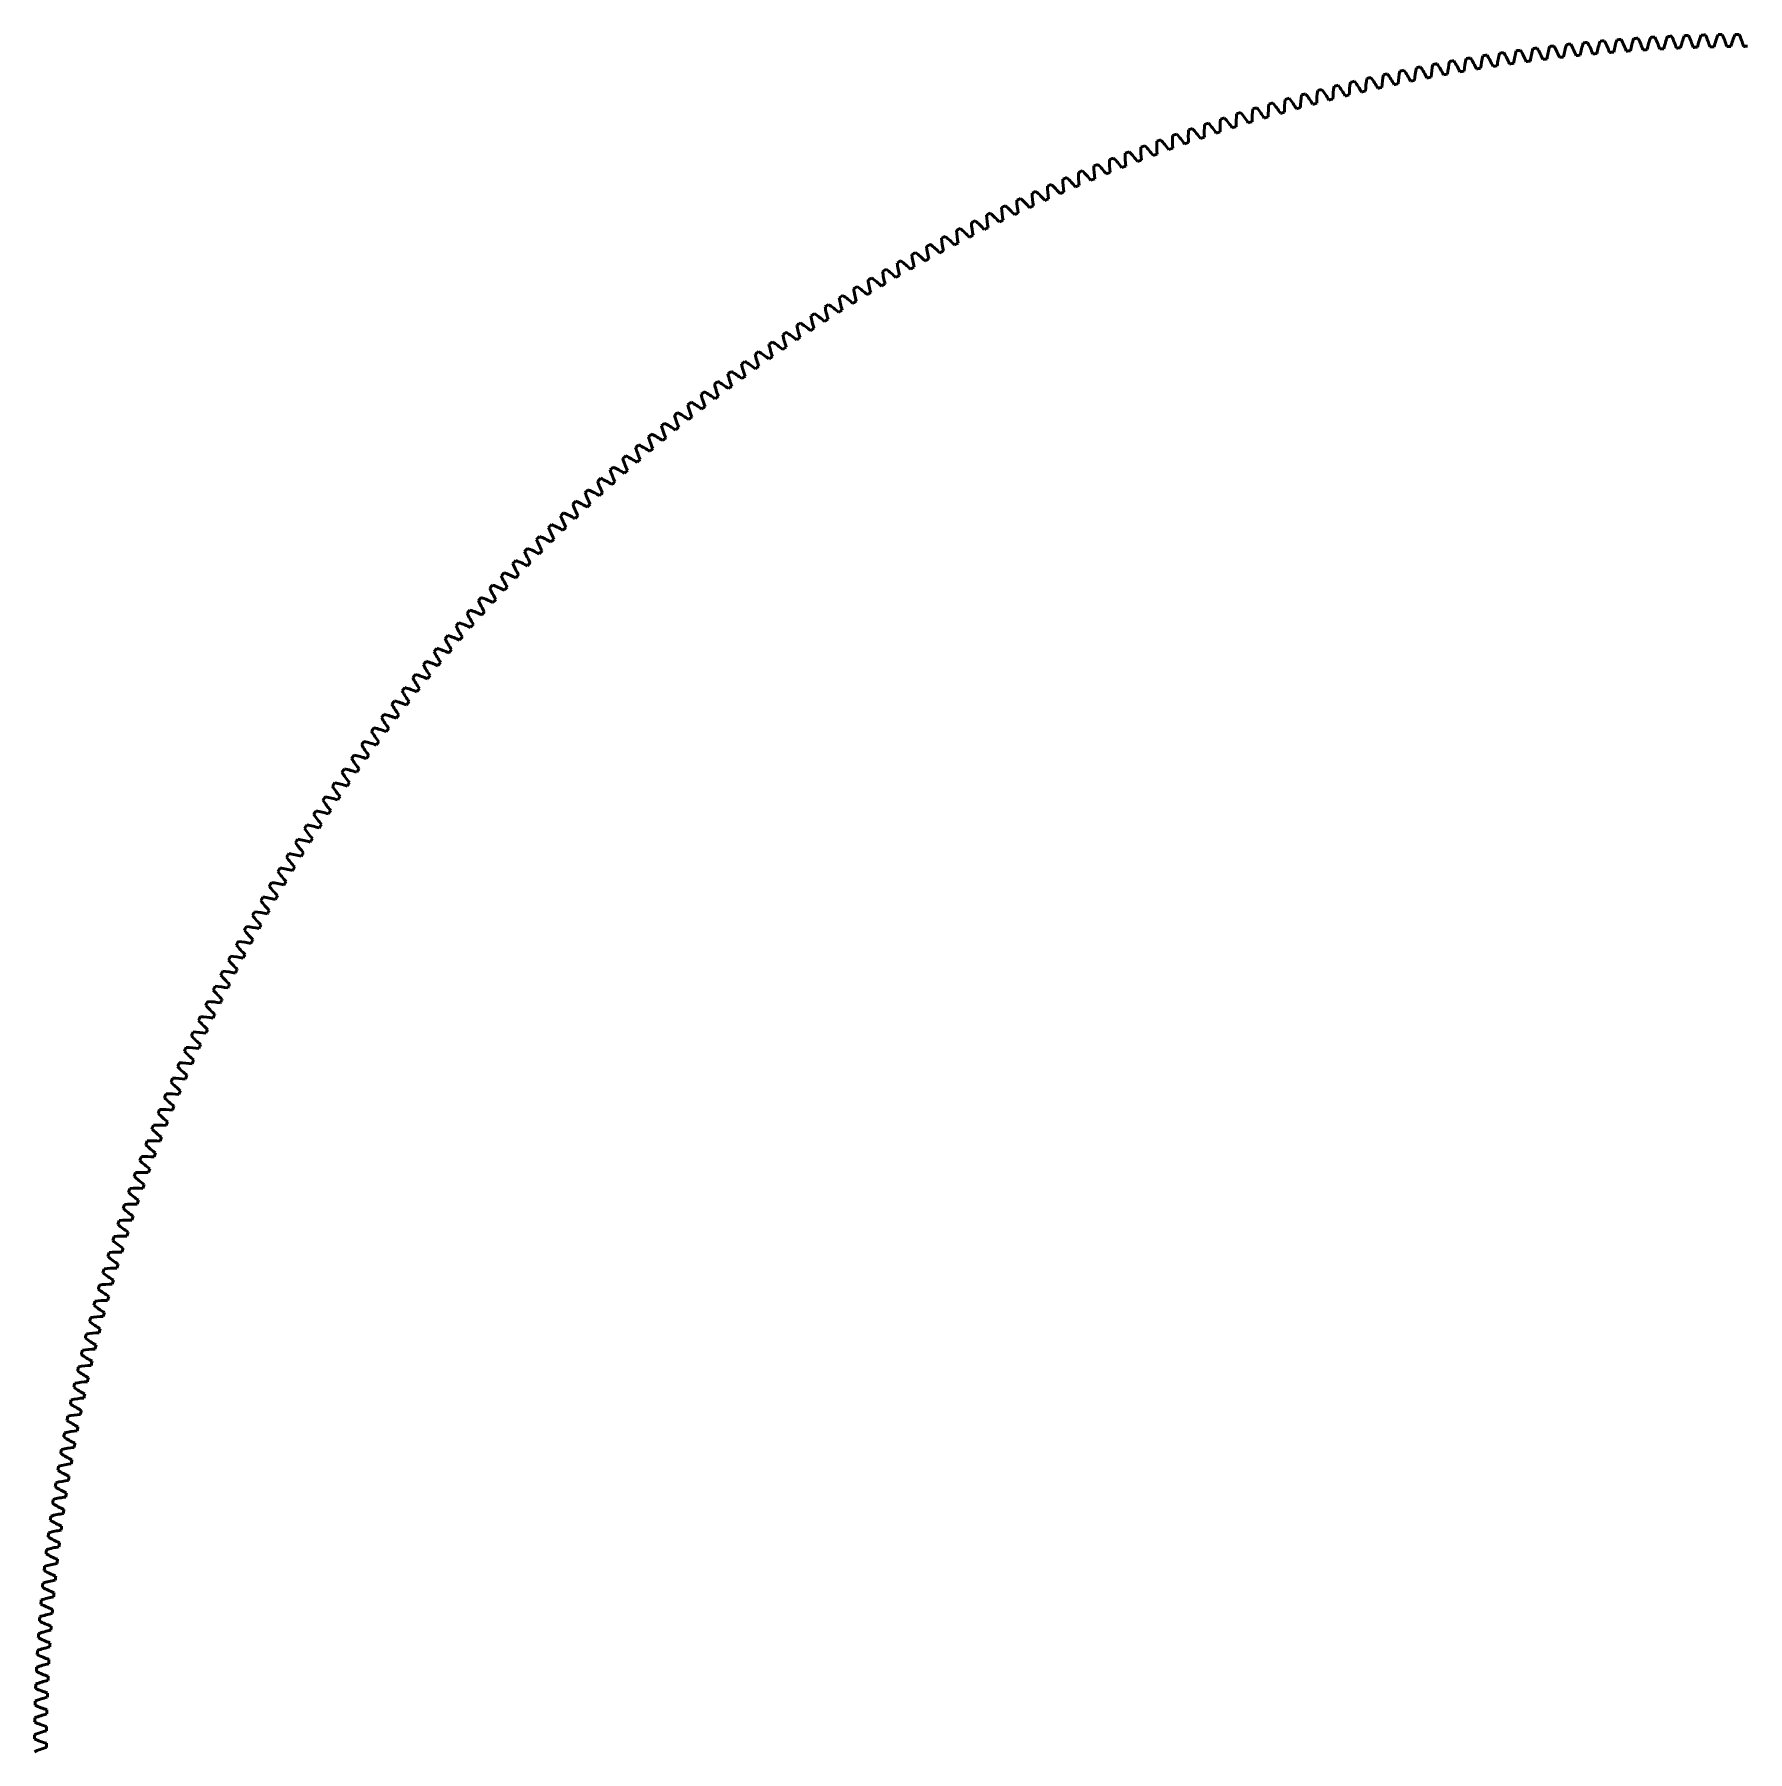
# Model space of a CAD drawing. Header units: millimetres. Extents: x -752 to 855, y 35 to 1642.
# Drawn here: x -752 to 48, y 839 to 1641 of the extents above; entities that cross this region are included whole.
import ezdxf

# ---------------------------------------------------------------- set-up
doc = ezdxf.new("R2010")
doc.units = ezdxf.units.MM
doc.header["$LTSCALE"] = 0.2
doc.layers.add('Visible (ISO)', color=7, linetype='Continuous', lineweight=50)

msp = doc.modelspace()

# ---------------------------------------------------------------- linework, layer by layer
at = {"layer": 'Visible (ISO)'}
for centre, radius, start, end in [((10.86, 1625.05), 41.25, 162.35586, 170.63251), ((51.29, 838.04), 803.48, 95.55469, 95.69531), ((-62.61, 1617.81), 41.25, 20.61749, 28.89414), ((18.59, 1625.41), 41.25, 161.79336, 170.07001), ((51.29, 838.04), 803.48, 94.99219, 95.13281), ((-54.95, 1618.89), 41.25, 20.05499, 28.33164), ((26.32, 1625.69), 41.25, 161.23086, 169.50751), ((51.29, 838.04), 803.48, 94.42969, 94.57031), ((-47.28, 1619.9), 41.25, 19.49249, 27.76914), ((34.06, 1625.9), 41.25, 160.66836, 168.94501), ((51.29, 838.04), 803.48, 93.86719, 94.00781), ((-39.59, 1620.83), 41.25, 18.92999, 27.20664), ((41.79, 1626.03), 41.25, 160.10586, 168.38251), ((51.29, 838.04), 803.48, 93.30469, 93.44531), ((-31.91, 1621.68), 41.25, 18.36749, 26.64414), ((49.53, 1626.09), 41.25, 159.54336, 167.82001), ((51.29, 838.04), 803.48, 92.74219, 92.88281), ((-24.21, 1622.46), 41.25, 17.80499, 26.08164), ((57.26, 1626.07), 41.25, 158.98086, 167.25751), ((51.29, 838.04), 803.48, 92.17969, 92.32031), ((-16.5, 1623.17), 41.25, 17.24249, 25.51914), ((65, 1625.97), 41.25, 158.41836, 166.69501), ((51.29, 838.04), 803.48, 91.61719, 91.75781), ((-8.79, 1623.79), 41.25, 16.67999, 24.95664), ((72.74, 1625.8), 41.25, 157.85586, 166.13251), ((51.29, 838.04), 803.48, 91.05469, 91.19531), ((-1.08, 1624.35), 41.25, 16.11749, 24.39414), ((80.47, 1625.55), 41.25, 157.29336, 165.57001), ((51.29, 838.04), 803.48, 90.49219, 90.63281), ((6.65, 1624.82), 41.25, 15.55499, 23.83164), ((51.29, 838.04), 803.48, 100.05469, 100.19531), ((-123.44, 1606.47), 41.25, 25.11749, 33.39414), ((-43.08, 1620.42), 41.25, 166.29336, 174.57001), ((51.29, 838.04), 803.48, 99.49219, 99.63281), ((-115.88, 1608.15), 41.25, 24.55499, 32.83164), ((-35.4, 1621.31), 41.25, 165.73086, 174.00751), ((51.29, 838.04), 803.48, 98.92969, 99.07031), ((-108.32, 1609.76), 41.25, 23.99249, 32.26914), ((-27.71, 1622.12), 41.25, 165.16836, 173.44501), ((51.29, 838.04), 803.48, 98.36719, 98.50781), ((-100.73, 1611.29), 41.25, 23.42999, 31.70664), ((-20, 1622.86), 41.25, 164.60586, 172.88251), ((51.29, 838.04), 803.48, 97.80469, 97.94531), ((-93.13, 1612.74), 41.25, 22.86749, 31.14414), ((51.29, 838.04), 797.86, 97.52344, 97.66406), ((-12.3, 1623.52), 41.25, 164.04336, 172.32001), ((51.29, 838.04), 803.48, 97.24219, 97.38281), ((-85.52, 1614.12), 41.25, 22.30499, 30.58164), ((51.29, 838.04), 797.86, 96.96094, 97.10156), ((-4.58, 1624.11), 41.25, 163.48086, 171.75751), ((51.29, 838.04), 803.48, 96.67969, 96.82031), ((-77.9, 1615.43), 41.25, 21.74249, 30.01914), ((51.29, 838.04), 797.86, 96.39844, 96.53906), ((3.14, 1624.62), 41.25, 162.91836, 171.19501), ((51.29, 838.04), 803.48, 96.11719, 96.25781), ((-70.26, 1616.66), 41.25, 21.17999, 29.45664), ((51.29, 838.04), 797.86, 95.83594, 95.97656), ((51.29, 838.04), 797.86, 95.27344, 95.41406), ((51.29, 838.04), 797.86, 94.71094, 94.85156), ((51.29, 838.04), 797.86, 94.14844, 94.28906), ((51.29, 838.04), 797.86, 93.58594, 93.72656), ((51.29, 838.04), 797.86, 93.02344, 93.16406), ((51.29, 838.04), 797.86, 92.46094, 92.60156), ((51.29, 838.04), 797.86, 91.89844, 92.03906), ((51.29, 838.04), 797.86, 91.33594, 91.47656), ((51.29, 838.04), 797.86, 90.77344, 90.91406), ((51.29, 838.04), 797.86, 90.21094, 90.35156), ((51.29, 838.04), 803.48, 102.86719, 103.00781), ((-160.93, 1596.98), 41.25, 27.92999, 36.20664), ((-81.36, 1614.84), 41.25, 169.10586, 177.38251), ((51.29, 838.04), 803.48, 102.30469, 102.44531), ((-153.47, 1599.02), 41.25, 27.36749, 35.64414), ((-73.73, 1616.11), 41.25, 168.54336, 176.82001), ((51.29, 838.04), 803.48, 101.74219, 101.88281), ((-145.99, 1601), 41.25, 26.80499, 35.08164), ((-66.08, 1617.3), 41.25, 167.98086, 176.25751), ((51.29, 838.04), 803.48, 101.17969, 101.32031), ((-138.49, 1602.9), 41.25, 26.24249, 34.51914), ((51.29, 838.04), 797.86, 100.89844, 101.03906), ((-58.43, 1618.41), 41.25, 167.41836, 175.69501), ((51.29, 838.04), 803.48, 100.61719, 100.75781), ((-130.97, 1604.72), 41.25, 25.67999, 33.95664), ((51.29, 838.04), 797.86, 100.33594, 100.47656), ((-50.76, 1619.45), 41.25, 166.85586, 175.13251), ((51.29, 838.04), 797.86, 99.77344, 99.91406), ((51.29, 838.04), 797.86, 99.21094, 99.35156), ((51.29, 838.04), 797.86, 98.64844, 98.78906), ((51.29, 838.04), 797.86, 98.08594, 98.22656), ((-119.32, 1607.4), 41.25, 171.91836, 180.19501), ((51.29, 838.04), 803.48, 105.11719, 105.25781), ((-190.56, 1588.06), 41.25, 30.17999, 38.45664), ((-111.76, 1609.04), 41.25, 171.35586, 179.63251), ((51.29, 838.04), 803.48, 104.55469, 104.69531), ((-183.19, 1590.4), 41.25, 29.61749, 37.89414), ((-104.18, 1610.6), 41.25, 170.79336, 179.07001), ((51.29, 838.04), 803.48, 103.99219, 104.13281), ((-175.79, 1592.66), 41.25, 29.05499, 37.33164), ((51.29, 838.04), 797.86, 103.71094, 103.85156), ((-96.59, 1612.09), 41.25, 170.23086, 178.50751), ((51.29, 838.04), 803.48, 103.42969, 103.57031), ((-168.37, 1594.86), 41.25, 28.49249, 36.76914), ((51.29, 838.04), 797.86, 103.14844, 103.28906), ((-88.98, 1613.5), 41.25, 169.66836, 177.94501), ((51.29, 838.04), 797.86, 102.58594, 102.72656), ((51.29, 838.04), 797.86, 102.02344, 102.16406), ((51.29, 838.04), 797.86, 101.46094, 101.60156), ((-141.9, 1602.04), 41.25, 173.60586, 181.88251), ((51.29, 838.04), 803.48, 106.80469, 106.94531), ((-212.55, 1580.61), 41.25, 31.86749, 40.14414), ((-134.39, 1603.9), 41.25, 173.04336, 181.32001), ((51.29, 838.04), 803.48, 106.24219, 106.38281), ((-205.24, 1583.17), 41.25, 31.30499, 39.58164), ((51.29, 838.04), 797.86, 105.96094, 106.10156), ((-126.86, 1605.69), 41.25, 172.48086, 180.75751), ((51.29, 838.04), 803.48, 105.67969, 105.82031), ((-197.92, 1585.65), 41.25, 30.74249, 39.01914), ((51.29, 838.04), 797.86, 105.39844, 105.53906), ((51.29, 838.04), 797.86, 104.83594, 104.97656), ((51.29, 838.04), 797.86, 104.27344, 104.41406), ((51.29, 838.04), 803.48, 109.05469, 109.19531), ((-241.5, 1569.68), 41.25, 34.11749, 42.39414), ((-164.31, 1596.02), 41.25, 175.29336, 183.57001), ((51.29, 838.04), 803.48, 108.49219, 108.63281), ((-234.3, 1572.52), 41.25, 33.55499, 41.83164), ((-156.86, 1598.1), 41.25, 174.73086, 183.00751), ((51.29, 838.04), 803.48, 107.92969, 108.07031), ((-227.07, 1575.29), 41.25, 32.99249, 41.26914), ((51.29, 838.04), 797.86, 107.64844, 107.78906), ((-149.39, 1600.11), 41.25, 174.16836, 182.44501), ((51.29, 838.04), 803.48, 107.36719, 107.50781), ((-219.82, 1577.99), 41.25, 32.42999, 40.70664), ((51.29, 838.04), 797.86, 107.08594, 107.22656), ((51.29, 838.04), 797.86, 106.52344, 106.66406), ((51.29, 838.04), 803.48, 110.74219, 110.88281), ((-262.91, 1560.74), 41.25, 35.80499, 44.08164), ((-186.54, 1589.34), 41.25, 176.98086, 185.25751), ((51.29, 838.04), 803.48, 110.17969, 110.32031), ((-255.8, 1563.79), 41.25, 35.24249, 43.51914), ((-179.15, 1591.64), 41.25, 176.41836, 184.69501), ((51.29, 838.04), 803.48, 109.61719, 109.75781), ((-248.66, 1566.77), 41.25, 34.67999, 42.95664), ((51.29, 838.04), 797.86, 109.33594, 109.47656), ((-171.75, 1593.87), 41.25, 175.85586, 184.13251), ((51.29, 838.04), 797.86, 108.77344, 108.91406), ((51.29, 838.04), 797.86, 108.21094, 108.35156), ((-208.56, 1582.01), 41.25, 178.66836, 186.94501), ((51.29, 838.04), 803.48, 111.86719, 112.00781), ((-277.04, 1554.43), 41.25, 36.92999, 45.20664), ((-201.25, 1584.53), 41.25, 178.10586, 186.38251), ((51.29, 838.04), 803.48, 111.30469, 111.44531), ((-269.99, 1557.62), 41.25, 36.36749, 44.64414), ((51.29, 838.04), 797.86, 111.02344, 111.16406), ((-193.91, 1586.97), 41.25, 177.54336, 185.82001), ((51.29, 838.04), 797.86, 110.46094, 110.60156), ((51.29, 838.04), 797.86, 109.89844, 110.03906), ((51.29, 838.04), 803.48, 113.55469, 113.69531), ((-230.36, 1574.04), 41.25, 180.35586, 188.63251), ((-298, 1544.45), 41.25, 38.61749, 46.89414), ((51.29, 838.04), 803.48, 112.99219, 113.13281), ((-223.12, 1576.77), 41.25, 179.79336, 188.07001), ((-291.05, 1547.85), 41.25, 38.05499, 46.33164), ((51.29, 838.04), 797.86, 112.71094, 112.85156), ((51.29, 838.04), 803.48, 112.42969, 112.57031), ((-215.85, 1579.43), 41.25, 179.23086, 187.50751), ((-284.06, 1551.18), 41.25, 37.49249, 45.76914), ((51.29, 838.04), 797.86, 112.14844, 112.28906), ((51.29, 838.04), 797.86, 111.58594, 111.72656), ((51.29, 838.04), 803.48, 114.67969, 114.82031), ((-244.76, 1568.37), 41.25, 181.48086, 189.75751), ((-311.8, 1537.46), 41.25, 39.74249, 48.01914), ((51.29, 838.04), 803.48, 114.11719, 114.25781), ((-237.57, 1571.24), 41.25, 180.91836, 189.19501), ((-304.92, 1540.99), 41.25, 39.17999, 47.45664), ((51.29, 838.04), 797.86, 113.83594, 113.97656), ((51.29, 838.04), 797.86, 113.27344, 113.41406), ((51.29, 838.04), 803.48, 116.36719, 116.50781), ((-266.13, 1559.33), 41.25, 183.16836, 191.44501), ((-332.24, 1526.47), 41.25, 41.42999, 49.70664), ((51.29, 838.04), 803.48, 115.80469, 115.94531), ((-259.04, 1562.42), 41.25, 182.60586, 190.88251), ((-325.46, 1530.2), 41.25, 40.86749, 49.14414), ((51.29, 838.04), 797.86, 115.52344, 115.66406), ((51.29, 838.04), 803.48, 115.24219, 115.38281), ((-251.91, 1565.43), 41.25, 182.04336, 190.32001), ((-318.65, 1533.86), 41.25, 40.30499, 48.58164), ((51.29, 838.04), 797.86, 114.96094, 115.10156), ((51.29, 838.04), 797.86, 114.39844, 114.53906), ((51.29, 838.04), 803.48, 117.49219, 117.63281), ((-280.23, 1552.96), 41.25, 184.29336, 192.57001), ((-345.68, 1518.8), 41.25, 42.55499, 50.83164), ((51.29, 838.04), 803.48, 116.92969, 117.07031), ((-273.2, 1556.18), 41.25, 183.73086, 192.00751), ((-338.98, 1522.67), 41.25, 41.99249, 50.26914), ((51.29, 838.04), 797.86, 116.64844, 116.78906), ((51.29, 838.04), 797.86, 116.08594, 116.22656), ((51.29, 838.04), 803.48, 118.61719, 118.75781), ((-294.21, 1546.32), 41.25, 185.41836, 193.69501), ((-358.97, 1510.88), 41.25, 43.67999, 51.95664), ((51.29, 838.04), 803.48, 118.05469, 118.19531), ((-287.24, 1549.67), 41.25, 184.85586, 193.13251), ((-352.35, 1514.87), 41.25, 43.11749, 51.39414), ((51.29, 838.04), 797.86, 117.77344, 117.91406), ((51.29, 838.04), 797.86, 117.21094, 117.35156), ((51.29, 838.04), 803.48, 119.74219, 119.88281), ((-308.05, 1539.4), 41.25, 186.54336, 194.82001), ((-372.1, 1502.69), 41.25, 44.80499, 53.08164), ((51.29, 838.04), 797.86, 119.46094, 119.60156), ((51.29, 838.04), 803.48, 119.17969, 119.32031), ((-301.14, 1542.89), 41.25, 185.98086, 194.25751), ((-365.56, 1506.82), 41.25, 44.24249, 52.51914), ((51.29, 838.04), 797.86, 118.89844, 119.03906), ((51.29, 838.04), 797.86, 118.33594, 118.47656), ((51.29, 838.04), 803.48, 120.86719, 121.00781), ((-321.75, 1532.21), 41.25, 187.66836, 195.94501), ((-385.07, 1494.25), 41.25, 45.92999, 54.20664), ((51.29, 838.04), 797.86, 120.58594, 120.72656), ((51.29, 838.04), 803.48, 120.30469, 120.44531), ((-314.92, 1535.83), 41.25, 187.10586, 195.38251), ((-378.61, 1498.5), 41.25, 45.36749, 53.64414), ((51.29, 838.04), 797.86, 120.02344, 120.16406), ((51.29, 838.04), 803.48, 121.99219, 122.13281), ((-335.31, 1524.75), 41.25, 188.79336, 197.07001), ((-397.87, 1485.56), 41.25, 47.05499, 55.33164), ((51.29, 838.04), 797.86, 121.71094, 121.85156), ((51.29, 838.04), 803.48, 121.42969, 121.57031), ((-328.54, 1528.51), 41.25, 188.23086, 196.50751), ((-391.49, 1489.94), 41.25, 46.49249, 54.76914), ((51.29, 838.04), 797.86, 121.14844, 121.28906), ((51.29, 838.04), 803.48, 123.11719, 123.25781), ((-348.71, 1517.03), 41.25, 189.91836, 198.19501), ((-410.5, 1476.61), 41.25, 48.17999, 56.45664), ((51.29, 838.04), 803.48, 122.55469, 122.69531), ((-342.03, 1520.92), 41.25, 189.35586, 197.63251), ((-404.21, 1481.12), 41.25, 47.61749, 55.89414), ((51.29, 838.04), 797.86, 122.27344, 122.41406), ((51.29, 838.04), 803.48, 124.24219, 124.38281), ((-361.97, 1509.04), 41.25, 191.04336, 199.32001), ((-422.95, 1467.43), 41.25, 49.30499, 57.58164), ((51.29, 838.04), 803.48, 123.67969, 123.82031), ((-355.36, 1513.07), 41.25, 190.48086, 198.75751), ((-416.74, 1472.05), 41.25, 48.74249, 57.01914), ((51.29, 838.04), 797.86, 123.39844, 123.53906), ((51.29, 838.04), 797.86, 122.83594, 122.97656), ((51.29, 838.04), 803.48, 125.36719, 125.50781), ((-435.21, 1457.99), 41.25, 50.42999, 58.70664), ((51.29, 838.04), 803.48, 124.80469, 124.94531), ((-368.53, 1504.95), 41.25, 191.60586, 199.88251), ((-429.1, 1462.74), 41.25, 49.86749, 58.14414), ((51.29, 838.04), 797.86, 124.52344, 124.66406), ((51.29, 838.04), 797.86, 123.96094, 124.10156), ((51.29, 838.04), 803.48, 125.92969, 126.07031), ((-381.55, 1496.58), 41.25, 192.73086, 201.00751), ((-441.27, 1453.19), 41.25, 50.99249, 59.26914), ((-375.06, 1500.8), 41.25, 192.16836, 200.44501), ((51.29, 838.04), 797.86, 125.64844, 125.78906), ((51.29, 838.04), 797.86, 125.08594, 125.22656), ((51.29, 838.04), 803.48, 127.05469, 127.19531), ((-394.39, 1487.96), 41.25, 193.85586, 202.13251), ((-453.26, 1443.4), 41.25, 52.11749, 60.39414), ((51.29, 838.04), 803.48, 126.49219, 126.63281), ((-387.99, 1492.3), 41.25, 193.29336, 201.57001), ((51.29, 838.04), 797.86, 126.77344, 126.91406), ((-447.29, 1448.32), 41.25, 51.55499, 59.83164), ((51.29, 838.04), 797.86, 126.21094, 126.35156), ((51.29, 838.04), 803.48, 128.17969, 128.32031), ((-465.04, 1433.38), 41.25, 53.24249, 61.51914), ((51.29, 838.04), 803.48, 127.61719, 127.75781), ((-400.75, 1483.55), 41.25, 194.41836, 202.69501), ((-459.18, 1438.42), 41.25, 52.67999, 60.95664), ((51.29, 838.04), 797.86, 127.33594, 127.47656), ((51.29, 838.04), 803.48, 128.74219, 128.88281), ((-413.34, 1474.55), 41.25, 195.54336, 203.82001), ((-470.86, 1428.28), 41.25, 53.80499, 62.08164), ((-407.07, 1479.08), 41.25, 194.98086, 203.25751), ((51.29, 838.04), 797.86, 128.46094, 128.60156), ((51.29, 838.04), 797.86, 127.89844, 128.03906), ((51.29, 838.04), 803.48, 129.86719, 130.00781), ((-425.75, 1465.3), 41.25, 196.66836, 204.94501), ((-482.35, 1417.91), 41.25, 54.92999, 63.20664), ((51.29, 838.04), 803.48, 129.30469, 129.44531), ((-419.57, 1469.96), 41.25, 196.10586, 204.38251), ((51.29, 838.04), 797.86, 129.58594, 129.72656), ((-476.63, 1423.12), 41.25, 54.36749, 62.64414), ((51.29, 838.04), 797.86, 129.02344, 129.16406), ((51.29, 838.04), 803.48, 130.99219, 131.13281), ((-493.63, 1407.32), 41.25, 56.05499, 64.33164), ((51.29, 838.04), 803.48, 130.42969, 130.57031), ((-431.88, 1460.59), 41.25, 197.23086, 205.50751), ((-488.02, 1412.65), 41.25, 55.49249, 63.76914), ((51.29, 838.04), 797.86, 130.14844, 130.28906), ((51.29, 838.04), 803.48, 131.55469, 131.69531), ((-444.01, 1450.98), 41.25, 198.35586, 206.63251), ((-499.2, 1401.95), 41.25, 56.61749, 64.89414), ((-437.97, 1455.82), 41.25, 197.79336, 206.07001), ((51.29, 838.04), 797.86, 131.27344, 131.41406), ((51.29, 838.04), 797.86, 130.71094, 130.85156), ((51.29, 838.04), 803.48, 132.67969, 132.82031), ((-510.16, 1391.03), 41.25, 57.74249, 66.01914), ((51.29, 838.04), 803.48, 132.11719, 132.25781), ((-450.01, 1446.09), 41.25, 198.91836, 207.19501), ((-504.71, 1396.51), 41.25, 57.17999, 65.45664), ((51.29, 838.04), 797.86, 131.83594, 131.97656), ((51.29, 838.04), 803.48, 133.24219, 133.38281), ((-461.85, 1436.13), 41.25, 200.04336, 208.32001), ((-515.56, 1385.49), 41.25, 58.30499, 66.58164), ((-455.95, 1441.14), 41.25, 199.48086, 207.75751), ((51.29, 838.04), 797.86, 132.96094, 133.10156), ((51.29, 838.04), 797.86, 132.39844, 132.53906), ((51.29, 838.04), 803.48, 134.36719, 134.50781), ((-526.2, 1374.26), 41.25, 59.42999, 67.70664), ((51.29, 838.04), 803.48, 133.80469, 133.94531), ((-467.69, 1431.07), 41.25, 200.60586, 208.88251), ((-520.91, 1379.9), 41.25, 58.86749, 67.14414), ((51.29, 838.04), 797.86, 133.52344, 133.66406), ((51.29, 838.04), 803.48, 134.92969, 135.07031), ((-479.24, 1420.76), 41.25, 201.73086, 210.00751), ((-531.44, 1368.56), 41.25, 59.99249, 68.26914), ((-473.49, 1425.94), 41.25, 201.16836, 209.44501), ((51.29, 838.04), 797.86, 134.64844, 134.78906), ((51.29, 838.04), 797.86, 134.08594, 134.22656), ((51.29, 838.04), 803.48, 135.49219, 135.63281), ((-484.93, 1415.53), 41.25, 202.29336, 210.57001), ((-536.62, 1362.81), 41.25, 60.55499, 68.83164), ((51.29, 838.04), 797.86, 135.21094, 135.35156), ((51.29, 838.04), 803.48, 136.61719, 136.75781), ((-496.17, 1404.89), 41.25, 203.41836, 211.69501), ((-546.81, 1351.17), 41.25, 61.67999, 69.95664), ((51.29, 838.04), 803.48, 136.05469, 136.19531), ((-490.58, 1410.23), 41.25, 202.85586, 211.13251), ((51.29, 838.04), 797.86, 136.33594, 136.47656), ((-541.74, 1357.02), 41.25, 61.11749, 69.39414), ((51.29, 838.04), 797.86, 135.77344, 135.91406), ((51.29, 838.04), 803.48, 137.17969, 137.32031), ((-501.71, 1399.49), 41.25, 203.98086, 212.25751), ((-551.82, 1345.27), 41.25, 62.24249, 70.51914), ((51.29, 838.04), 797.86, 136.89844, 137.03906), ((51.29, 838.04), 803.48, 138.30469, 138.44531), ((-561.66, 1333.33), 41.25, 63.36749, 71.64414), ((51.29, 838.04), 803.48, 137.74219, 137.88281), ((-507.19, 1394.03), 41.25, 204.54336, 212.82001), ((-556.77, 1339.33), 41.25, 62.80499, 71.08164), ((51.29, 838.04), 797.86, 137.46094, 137.60156), ((51.29, 838.04), 803.48, 138.86719, 139.00781), ((-518, 1382.96), 41.25, 205.66836, 213.94501), ((-566.49, 1327.29), 41.25, 63.92999, 72.20664), ((-512.62, 1388.52), 41.25, 205.10586, 213.38251), ((51.29, 838.04), 797.86, 138.58594, 138.72656), ((51.29, 838.04), 797.86, 138.02344, 138.16406), ((51.29, 838.04), 803.48, 139.42969, 139.57031), ((-523.32, 1377.34), 41.25, 206.23086, 214.50751), ((-571.27, 1321.2), 41.25, 64.49249, 72.76914), ((51.29, 838.04), 797.86, 139.14844, 139.28906), ((51.29, 838.04), 803.48, 140.55469, 140.69531), ((-580.63, 1308.89), 41.25, 65.61749, 73.89414), ((51.29, 838.04), 803.48, 139.99219, 140.13281), ((-528.59, 1371.67), 41.25, 206.79336, 215.07001), ((-575.98, 1315.07), 41.25, 65.05499, 73.33164), ((51.29, 838.04), 797.86, 139.71094, 139.85156), ((51.29, 838.04), 803.48, 141.11719, 141.25781), ((-538.95, 1360.19), 41.25, 207.91836, 216.19501), ((-585.23, 1302.66), 41.25, 66.17999, 74.45664), ((-533.8, 1365.96), 41.25, 207.35586, 215.63251), ((51.29, 838.04), 797.86, 140.83594, 140.97656), ((51.29, 838.04), 797.86, 140.27344, 140.41406), ((51.29, 838.04), 803.48, 141.67969, 141.82031), ((-544.05, 1354.37), 41.25, 208.48086, 216.75751), ((-589.76, 1296.39), 41.25, 66.74249, 75.01914), ((51.29, 838.04), 797.86, 141.39844, 141.53906), ((51.29, 838.04), 803.48, 142.24219, 142.38281), ((-549.09, 1348.5), 41.25, 209.04336, 217.32001), ((-594.23, 1290.08), 41.25, 67.30499, 75.58164), ((51.29, 838.04), 797.86, 141.96094, 142.10156), ((51.29, 838.04), 803.48, 143.36719, 143.50781), ((-602.98, 1277.31), 41.25, 68.42999, 76.70664), ((51.29, 838.04), 803.48, 142.80469, 142.94531), ((-554.08, 1342.58), 41.25, 209.60586, 217.88251), ((-598.63, 1283.72), 41.25, 67.86749, 76.14414), ((51.29, 838.04), 797.86, 143.08594, 143.22656), ((51.29, 838.04), 797.86, 142.52344, 142.66406), ((51.29, 838.04), 803.48, 143.92969, 144.07031), ((-563.86, 1330.6), 41.25, 210.73086, 219.00751), ((-607.26, 1270.87), 41.25, 68.99249, 77.26914), ((-559, 1336.61), 41.25, 210.16836, 218.44501), ((51.29, 838.04), 797.86, 143.64844, 143.78906), ((51.29, 838.04), 803.48, 144.49219, 144.63281), ((-568.67, 1324.53), 41.25, 211.29336, 219.57001), ((-611.48, 1264.38), 41.25, 69.55499, 77.83164), ((51.29, 838.04), 797.86, 144.21094, 144.35156), ((51.29, 838.04), 803.48, 145.05469, 145.19531), ((-573.42, 1318.42), 41.25, 211.85586, 220.13251), ((-615.63, 1257.86), 41.25, 70.11749, 78.39414), ((51.29, 838.04), 797.86, 144.77344, 144.91406), ((51.29, 838.04), 803.48, 146.17969, 146.32031), ((-623.74, 1244.68), 41.25, 71.24249, 79.51914), ((51.29, 838.04), 803.48, 145.61719, 145.75781), ((-578.1, 1312.27), 41.25, 212.41836, 220.69501), ((-619.72, 1251.29), 41.25, 70.67999, 78.95664), ((51.29, 838.04), 797.86, 145.89844, 146.03906), ((51.29, 838.04), 797.86, 145.33594, 145.47656), ((51.29, 838.04), 803.48, 146.74219, 146.88281), ((-587.29, 1299.82), 41.25, 213.54336, 221.82001), ((-627.7, 1238.04), 41.25, 71.80499, 80.08164), ((-582.73, 1306.07), 41.25, 212.98086, 221.25751), ((51.29, 838.04), 797.86, 146.46094, 146.60156), ((51.29, 838.04), 803.48, 147.30469, 147.44531), ((-591.79, 1293.53), 41.25, 214.10586, 222.38251), ((-631.6, 1231.35), 41.25, 72.36749, 80.64414), ((51.29, 838.04), 797.86, 147.02344, 147.16406), ((51.29, 838.04), 803.48, 147.86719, 148.00781), ((-596.24, 1287.19), 41.25, 214.66836, 222.94501), ((-635.43, 1224.63), 41.25, 72.92999, 81.20664), ((51.29, 838.04), 797.86, 147.58594, 147.72656), ((51.29, 838.04), 803.48, 148.99219, 149.13281), ((-642.88, 1211.07), 41.25, 74.05499, 82.33164), ((51.29, 838.04), 803.48, 148.42969, 148.57031), ((-600.61, 1280.81), 41.25, 215.23086, 223.50751), ((-639.19, 1217.87), 41.25, 73.49249, 81.76914), ((51.29, 838.04), 797.86, 148.71094, 148.85156), ((51.29, 838.04), 797.86, 148.14844, 148.28906), ((51.29, 838.04), 803.48, 149.55469, 149.69531), ((-646.51, 1204.24), 41.25, 74.61749, 82.89414), ((-604.93, 1274.39), 41.25, 215.79336, 224.07001), ((51.29, 838.04), 797.86, 149.27344, 149.41406), ((51.29, 838.04), 803.48, 150.11719, 150.25781), ((-613.37, 1261.42), 41.25, 216.91836, 225.19501), ((-650.07, 1197.37), 41.25, 75.17999, 83.45664), ((-609.18, 1267.93), 41.25, 216.35586, 224.63251), ((51.29, 838.04), 797.86, 149.83594, 149.97656), ((51.29, 838.04), 803.48, 150.67969, 150.82031), ((-617.49, 1254.88), 41.25, 217.48086, 225.75751), ((-653.57, 1190.47), 41.25, 75.74249, 84.01914), ((51.29, 838.04), 797.86, 150.39844, 150.53906), ((51.29, 838.04), 803.48, 151.24219, 151.38281), ((-621.55, 1248.29), 41.25, 218.04336, 226.32001), ((-656.99, 1183.53), 41.25, 76.30499, 84.58164), ((51.29, 838.04), 797.86, 150.96094, 151.10156), ((51.29, 838.04), 803.48, 151.80469, 151.94531), ((-625.55, 1241.67), 41.25, 218.60586, 226.88251), ((-660.35, 1176.56), 41.25, 76.86749, 85.14414), ((51.29, 838.04), 797.86, 151.52344, 151.66406), ((51.29, 838.04), 803.48, 152.36719, 152.50781), ((-629.48, 1235), 41.25, 219.16836, 227.44501), ((-663.64, 1169.56), 41.25, 77.42999, 85.70664), ((51.29, 838.04), 797.86, 152.64844, 152.78906), ((51.29, 838.04), 797.86, 152.08594, 152.22656), ((51.29, 838.04), 803.48, 153.49219, 153.63281), ((-670.01, 1155.46), 41.25, 78.55499, 86.83164), ((51.29, 838.04), 803.48, 152.92969, 153.07031), ((-633.34, 1228.3), 41.25, 219.73086, 228.00751), ((-666.86, 1162.52), 41.25, 77.99249, 86.26914), ((51.29, 838.04), 797.86, 153.21094, 153.35156), ((51.29, 838.04), 803.48, 154.05469, 154.19531), ((-640.87, 1214.78), 41.25, 220.85586, 229.13251), ((-673.09, 1148.36), 41.25, 79.11749, 87.39414), ((-637.14, 1221.56), 41.25, 220.29336, 228.57001), ((51.29, 838.04), 797.86, 153.77344, 153.91406), ((51.29, 838.04), 803.48, 154.61719, 154.75781), ((-644.54, 1207.97), 41.25, 221.41836, 229.69501), ((-676.1, 1141.23), 41.25, 79.67999, 87.95664), ((51.29, 838.04), 797.86, 154.33594, 154.47656), ((51.29, 838.04), 803.48, 155.17969, 155.32031), ((-648.14, 1201.12), 41.25, 221.98086, 230.25751), ((-679.05, 1134.08), 41.25, 80.24249, 88.51914), ((51.29, 838.04), 797.86, 154.89844, 155.03906), ((51.29, 838.04), 803.48, 155.74219, 155.88281), ((-651.67, 1194.24), 41.25, 222.54336, 230.82001), ((-681.92, 1126.89), 41.25, 80.80499, 89.08164), ((51.29, 838.04), 797.86, 155.46094, 155.60156), ((51.29, 838.04), 803.48, 156.30469, 156.44531), ((-655.13, 1187.32), 41.25, 223.10586, 231.38251), ((-684.72, 1119.68), 41.25, 81.36749, 89.64414), ((51.29, 838.04), 797.86, 156.02344, 156.16406), ((51.29, 838.04), 803.48, 156.86719, 157.00781), ((-658.53, 1180.37), 41.25, 223.66836, 231.94501), ((-687.45, 1112.44), 41.25, 81.92999, 90.20664), ((51.29, 838.04), 797.86, 157.14844, 157.28906), ((51.29, 838.04), 797.86, 156.58594, 156.72656), ((51.29, 838.04), 803.48, 157.42969, 157.57031), ((-661.85, 1173.38), 41.25, 224.23086, 232.50751), ((-690.11, 1105.18), 41.25, 82.49249, 90.76914), ((51.29, 838.04), 797.86, 157.71094, 157.85156), ((51.29, 838.04), 803.48, 158.55469, 158.69531), ((-695.21, 1090.57), 41.25, 83.61749, 91.89414), ((51.29, 838.04), 803.48, 157.99219, 158.13281), ((-665.11, 1166.37), 41.25, 224.79336, 233.07001), ((-692.69, 1097.89), 41.25, 83.05499, 91.33164), ((51.29, 838.04), 797.86, 158.27344, 158.41406), ((51.29, 838.04), 803.48, 159.11719, 159.25781), ((-697.65, 1083.23), 41.25, 84.17999, 92.45664), ((-668.3, 1159.32), 41.25, 225.35586, 233.63251), ((51.29, 838.04), 797.86, 158.83594, 158.97656), ((51.29, 838.04), 803.48, 159.67969, 159.82031), ((-700.02, 1075.86), 41.25, 84.74249, 93.01914), ((-671.42, 1152.24), 41.25, 225.91836, 234.19501), ((51.29, 838.04), 797.86, 159.39844, 159.53906), ((51.29, 838.04), 803.48, 160.24219, 160.38281), ((-677.45, 1137.99), 41.25, 227.04336, 235.32001), ((-702.32, 1068.48), 41.25, 85.30499, 93.58164), ((-674.47, 1145.13), 41.25, 226.48086, 234.75751), ((51.29, 838.04), 797.86, 159.96094, 160.10156), ((51.29, 838.04), 803.48, 160.80469, 160.94531), ((-680.36, 1130.82), 41.25, 227.60586, 235.88251), ((-704.55, 1061.07), 41.25, 85.86749, 94.14414), ((51.29, 838.04), 797.86, 160.52344, 160.66406), ((51.29, 838.04), 803.48, 161.36719, 161.50781), ((-683.2, 1123.62), 41.25, 228.16836, 236.44501), ((-706.7, 1053.64), 41.25, 86.42999, 94.70664), ((51.29, 838.04), 797.86, 161.08594, 161.22656), ((51.29, 838.04), 803.48, 161.92969, 162.07031), ((-685.97, 1116.4), 41.25, 228.73086, 237.00751), ((-708.78, 1046.19), 41.25, 86.99249, 95.26914), ((51.29, 838.04), 797.86, 161.64844, 161.78906), ((51.29, 838.04), 803.48, 162.49219, 162.63281), ((-688.66, 1109.15), 41.25, 229.29336, 237.57001), ((-710.79, 1038.71), 41.25, 87.55499, 95.83164), ((51.29, 838.04), 797.86, 162.21094, 162.35156), ((51.29, 838.04), 803.48, 163.05469, 163.19531), ((-691.29, 1101.87), 41.25, 229.85586, 238.13251), ((-712.72, 1031.22), 41.25, 88.11749, 96.39414), ((51.29, 838.04), 797.86, 162.77344, 162.91406), ((51.29, 838.04), 803.48, 163.61719, 163.75781), ((-693.84, 1094.57), 41.25, 230.41836, 238.69501), ((-714.58, 1023.71), 41.25, 88.67999, 96.95664), ((51.29, 838.04), 797.86, 163.89844, 164.03906), ((51.29, 838.04), 797.86, 163.33594, 163.47656), ((51.29, 838.04), 803.48, 164.17969, 164.32031), ((-696.33, 1087.24), 41.25, 230.98086, 239.25751), ((-716.37, 1016.18), 41.25, 89.24249, 97.51914), ((51.29, 838.04), 797.86, 164.46094, 164.60156), ((51.29, 838.04), 803.48, 164.74219, 164.88281), ((-698.74, 1079.89), 41.25, 231.54336, 239.82001), ((-718.08, 1008.64), 41.25, 89.80499, 98.08164), ((51.29, 838.04), 797.86, 165.02344, 165.16406), ((51.29, 838.04), 803.48, 165.30469, 165.44531), ((-701.07, 1072.51), 41.25, 232.10586, 240.38251), ((-719.71, 1001.08), 41.25, 90.36749, 98.64414), ((51.29, 838.04), 797.86, 165.58594, 165.72656), ((51.29, 838.04), 803.48, 165.86719, 166.00781), ((-703.34, 1065.11), 41.25, 232.66836, 240.94501), ((-721.28, 993.5), 41.25, 90.92999, 99.20664), ((51.29, 838.04), 797.86, 166.14844, 166.28906), ((-724.18, 978.3), 41.25, 92.05499, 100.33164), ((51.29, 838.04), 803.48, 166.42969, 166.57031), ((-705.53, 1057.69), 41.25, 233.23086, 241.50751), ((-722.77, 985.91), 41.25, 91.49249, 99.76914), ((51.29, 838.04), 797.86, 166.71094, 166.85156), ((51.29, 838.04), 803.48, 167.55469, 167.69531), ((-725.52, 970.68), 41.25, 92.61749, 100.89414), ((51.29, 838.04), 803.48, 166.99219, 167.13281), ((-707.65, 1050.25), 41.25, 233.79336, 242.07001), ((51.29, 838.04), 797.86, 167.27344, 167.41406), ((51.29, 838.04), 803.48, 168.11719, 168.25781), ((-726.79, 963.05), 41.25, 93.17999, 101.45664), ((-709.7, 1042.79), 41.25, 234.35586, 242.63251), ((51.29, 838.04), 797.86, 167.83594, 167.97656), ((51.29, 838.04), 803.48, 168.67969, 168.82031), ((-727.98, 955.41), 41.25, 93.74249, 102.01914), ((-711.67, 1035.31), 41.25, 234.91836, 243.19501), ((51.29, 838.04), 797.86, 168.39844, 168.53906), ((51.29, 838.04), 803.48, 169.24219, 169.38281), ((-729.09, 947.75), 41.25, 94.30499, 102.58164), ((-713.57, 1027.81), 41.25, 235.48086, 243.75751), ((51.29, 838.04), 797.86, 168.96094, 169.10156), ((51.29, 838.04), 803.48, 169.80469, 169.94531), ((-730.13, 940.08), 41.25, 94.86749, 103.14414), ((-715.4, 1020.29), 41.25, 236.04336, 244.32001), ((51.29, 838.04), 797.86, 169.52344, 169.66406), ((51.29, 838.04), 803.48, 170.36719, 170.50781), ((-731.09, 932.41), 41.25, 95.42999, 103.70664), ((-717.15, 1012.76), 41.25, 236.60586, 244.88251), ((51.29, 838.04), 797.86, 170.08594, 170.22656), ((51.29, 838.04), 803.48, 170.92969, 171.07031), ((-731.98, 924.72), 41.25, 95.99249, 104.26914), ((-718.83, 1005.21), 41.25, 237.16836, 245.44501), ((51.29, 838.04), 797.86, 170.64844, 170.78906), ((51.29, 838.04), 803.48, 171.49219, 171.63281), ((-721.96, 990.05), 41.25, 238.29336, 246.57001), ((-732.8, 917.03), 41.25, 96.55499, 104.83164), ((-720.43, 997.64), 41.25, 237.73086, 246.00751), ((51.29, 838.04), 797.86, 171.21094, 171.35156), ((51.29, 838.04), 803.48, 172.05469, 172.19531), ((-723.42, 982.46), 41.25, 238.85586, 247.13251), ((-733.53, 909.33), 41.25, 97.11749, 105.39414), ((51.29, 838.04), 797.86, 171.77344, 171.91406), ((51.29, 838.04), 803.48, 172.61719, 172.75781), ((-724.8, 974.84), 41.25, 239.41836, 247.69501), ((-734.2, 901.62), 41.25, 97.67999, 105.95664), ((51.29, 838.04), 797.86, 172.33594, 172.47656), ((51.29, 838.04), 803.48, 173.17969, 173.32031), ((-726.11, 967.22), 41.25, 239.98086, 248.25751), ((-734.78, 893.9), 41.25, 98.24249, 106.51914), ((51.29, 838.04), 797.86, 172.89844, 173.03906), ((51.29, 838.04), 803.48, 173.74219, 173.88281), ((-727.34, 959.58), 41.25, 240.54336, 248.82001), ((-735.29, 886.18), 41.25, 98.80499, 107.08164), ((51.29, 838.04), 797.86, 173.46094, 173.60156), ((51.29, 838.04), 803.48, 174.30469, 174.44531), ((-728.49, 951.93), 41.25, 241.10586, 249.38251), ((-735.73, 878.46), 41.25, 99.36749, 107.64414), ((51.29, 838.04), 797.86, 174.02344, 174.16406), ((51.29, 838.04), 803.48, 174.86719, 175.00781), ((-729.57, 944.27), 41.25, 241.66836, 249.94501), ((-736.09, 870.73), 41.25, 99.92999, 108.20664), ((51.29, 838.04), 797.86, 174.58594, 174.72656), ((51.29, 838.04), 803.48, 175.42969, 175.57031), ((-730.58, 936.6), 41.25, 242.23086, 250.50751), ((-736.37, 863), 41.25, 100.49249, 108.76914), ((51.29, 838.04), 797.86, 175.14844, 175.28906), ((51.29, 838.04), 803.48, 175.99219, 176.13281), ((-731.51, 928.92), 41.25, 242.79336, 251.07001), ((-736.58, 855.27), 41.25, 101.05499, 109.33164), ((51.29, 838.04), 797.86, 175.71094, 175.85156), ((51.29, 838.04), 803.48, 176.55469, 176.69531), ((-732.36, 921.23), 41.25, 243.35586, 251.63251), ((-736.71, 847.53), 41.25, 101.61749, 109.89414), ((51.29, 838.04), 797.86, 176.27344, 176.41406), ((51.29, 838.04), 803.48, 177.11719, 177.25781), ((-733.14, 913.53), 41.25, 243.91836, 252.19501), ((-736.76, 839.79), 41.25, 102.17999, 110.45664), ((51.29, 838.04), 797.86, 176.83594, 176.97656), ((51.29, 838.04), 803.48, 177.67969, 177.82031), ((-733.84, 905.83), 41.25, 244.48086, 252.75751), ((-736.74, 832.06), 41.25, 102.74249, 111.01914), ((51.29, 838.04), 797.86, 177.39844, 177.53906), ((51.29, 838.04), 803.48, 178.24219, 178.38281), ((-734.47, 898.12), 41.25, 245.04336, 253.32001), ((-736.65, 824.32), 41.25, 103.30499, 111.58164), ((51.29, 838.04), 797.86, 177.96094, 178.10156), ((51.29, 838.04), 803.48, 178.80469, 178.94531), ((-735.02, 890.4), 41.25, 245.60586, 253.88251), ((-736.47, 816.59), 41.25, 103.86749, 112.14414), ((51.29, 838.04), 797.86, 179.08594, 179.22656), ((51.29, 838.04), 797.86, 178.52344, 178.66406), ((51.29, 838.04), 803.48, 179.36719, 179.50781), ((-735.5, 882.68), 41.25, 246.16836, 254.44501), ((-736.22, 808.85), 41.25, 104.42999, 112.70664), ((51.29, 838.04), 797.86, 179.64844, 179.78906), ((-735.9, 801.12), 41.25, 104.99249, 113.26914)]:
    msp.add_arc(centre, radius, start, end, dxfattribs=at)

doc.saveas('drawing.dxf')
